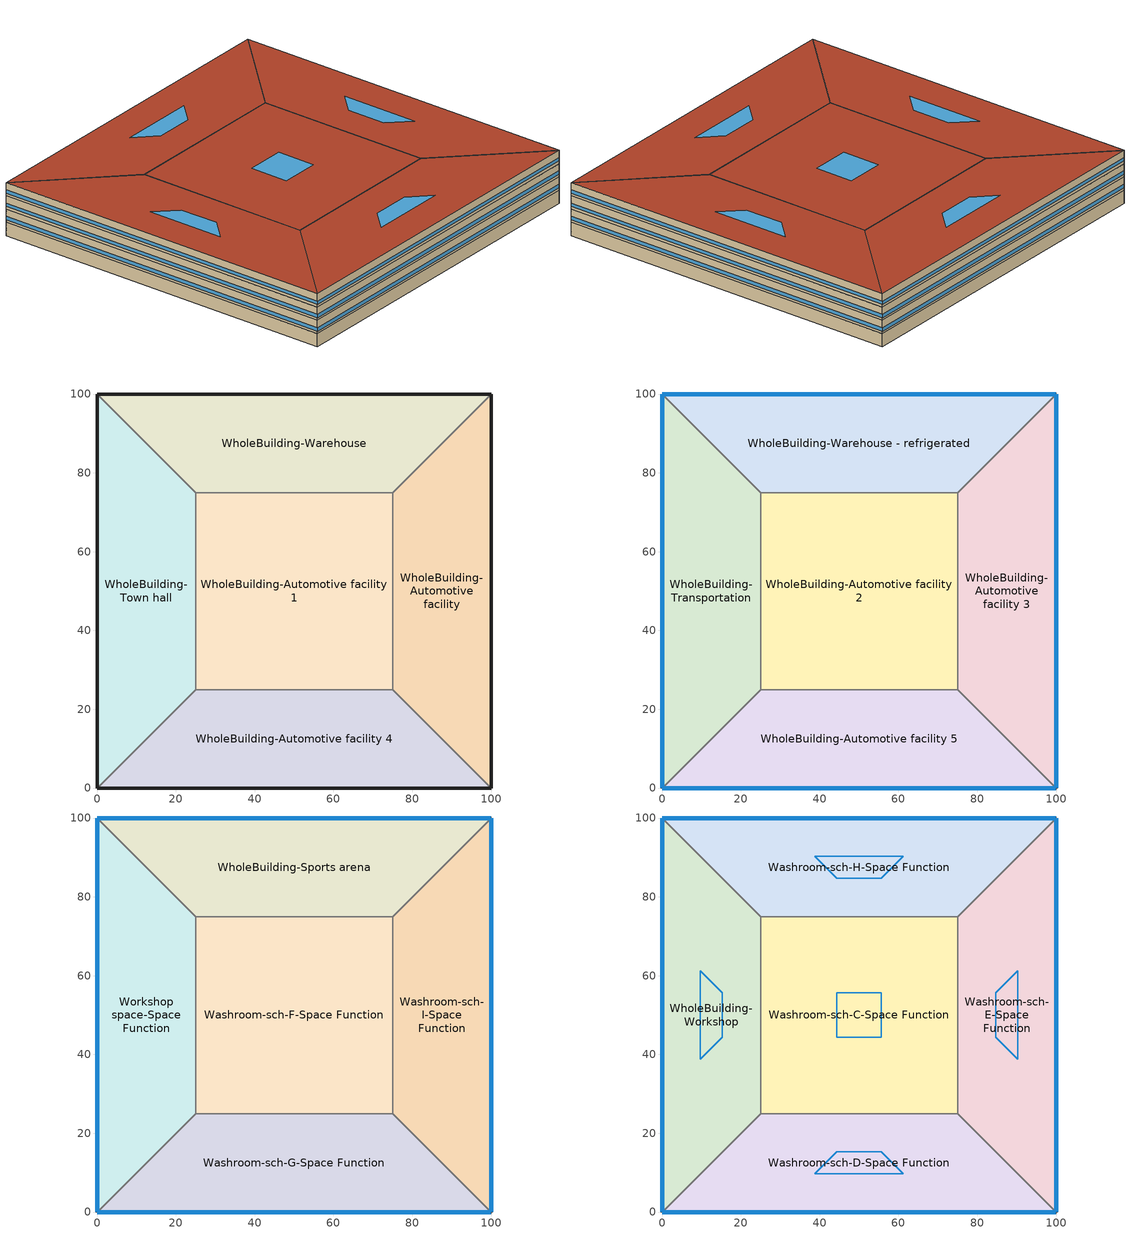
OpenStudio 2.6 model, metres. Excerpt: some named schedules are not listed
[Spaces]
WholeBuilding-Town hall
 floor ground: 0,0 0,100 25,75 25,25 z0
 wall ground: 0,100 0,0 z0:3.8
 wall to WholeBuilding-Warehouse: 25,75 0,100 z0:3.8
 wall to WholeBuilding-Automotive facility 1: 25,25 25,75 z0:3.8
 wall to WholeBuilding-Automotive facility 4: 0,0 25,25 z0:3.8
WholeBuilding-Warehouse
 floor ground: 0,100 100,100 75,75 25,75 z0
 wall ground: 100,100 0,100 z0:3.8
 wall to WholeBuilding-Automotive facility: 75,75 100,100 z0:3.8
 wall to WholeBuilding-Automotive facility 1: 25,75 75,75 z0:3.8
WholeBuilding-Automotive facility
 floor ground: 100,100 100,0 75,25 75,75 z0
 wall ground: 100,0 100,100 z0:3.8
 wall to WholeBuilding-Automotive facility 4: 75,25 100,0 z0:3.8
 wall to WholeBuilding-Automotive facility 1: 75,75 75,25 z0:3.8
WholeBuilding-Automotive facility 4
 floor ground: 100,0 0,0 25,25 75,25 z0
 wall ground: 0,0 100,0 z0:3.8
 wall to WholeBuilding-Automotive facility 1: 75,25 25,25 z0:3.8
WholeBuilding-Automotive facility 1
 floor ground: 25,25 25,75 75,75 75,25 z0
WholeBuilding-Transportation
 floor to WholeBuilding-Town hall: 0,0 0,100 25,75 25,25 z3.8
 wall outside: 0,100 0,0 z3.8:7.6
 wall to WholeBuilding-Warehouse - refrigerated: 25,75 0,100 z3.8:7.6
 wall to WholeBuilding-Automotive facility 2: 25,25 25,75 z3.8:7.6
 wall to WholeBuilding-Automotive facility 5: 0,0 25,25 z3.8:7.6
 window: 0,99.97 0,0.03 z4.56:5.51
WholeBuilding-Warehouse - refrigerated
 floor to WholeBuilding-Warehouse: 0,100 100,100 75,75 25,75 z3.8
 wall outside: 100,100 0,100 z3.8:7.6
 wall to WholeBuilding-Automotive facility 3: 75,75 100,100 z3.8:7.6
 wall to WholeBuilding-Automotive facility 2: 25,75 75,75 z3.8:7.6
 window: 99.97,100 0.03,100 z4.56:5.51
WholeBuilding-Automotive facility 3
 floor to WholeBuilding-Automotive facility: 100,100 100,0 75,25 75,75 z3.8
 wall outside: 100,0 100,100 z3.8:7.6
 wall to WholeBuilding-Automotive facility 5: 75,25 100,0 z3.8:7.6
 wall to WholeBuilding-Automotive facility 2: 75,75 75,25 z3.8:7.6
 window: 100,0.03 100,99.97 z4.56:5.51
WholeBuilding-Automotive facility 5
 floor to WholeBuilding-Automotive facility 4: 100,0 0,0 25,25 75,25 z3.8
 wall outside: 0,0 100,0 z3.8:7.6
 wall to WholeBuilding-Automotive facility 2: 75,25 25,25 z3.8:7.6
 window: 0.03,0 99.97,0 z4.56:5.51
WholeBuilding-Automotive facility 2
 floor to WholeBuilding-Automotive facility 1: 25,25 25,75 75,75 75,25 z3.8
Workshop space-Space Function
 floor to WholeBuilding-Transportation: 0,0 0,100 25,75 25,25 z7.6
 wall outside: 0,100 0,0 z7.6:11.4
 wall to WholeBuilding-Sports arena: 25,75 0,100 z7.6:11.4
 wall to Washroom-sch-F-Space Function: 25,25 25,75 z7.6:11.4
 wall to Washroom-sch-G-Space Function: 0,0 25,25 z7.6:11.4
 window: 0,99.97 0,0.03 z8.36:9.31
WholeBuilding-Sports arena
 floor to WholeBuilding-Warehouse - refrigerated: 0,100 100,100 75,75 25,75 z7.6
 wall outside: 100,100 0,100 z7.6:11.4
 wall to Washroom-sch-I-Space Function: 75,75 100,100 z7.6:11.4
 wall to Washroom-sch-F-Space Function: 25,75 75,75 z7.6:11.4
 window: 99.97,100 0.03,100 z8.36:9.31
Washroom-sch-I-Space Function
 floor to WholeBuilding-Automotive facility 3: 100,100 100,0 75,25 75,75 z7.6
 wall outside: 100,0 100,100 z7.6:11.4
 wall to Washroom-sch-G-Space Function: 75,25 100,0 z7.6:11.4
 wall to Washroom-sch-F-Space Function: 75,75 75,25 z7.6:11.4
 window: 100,0.03 100,99.97 z8.36:9.31
Washroom-sch-G-Space Function
 floor to WholeBuilding-Automotive facility 5: 100,0 0,0 25,25 75,25 z7.6
 wall outside: 0,0 100,0 z7.6:11.4
 wall to Washroom-sch-F-Space Function: 75,25 25,25 z7.6:11.4
 window: 0.03,0 99.97,0 z8.36:9.31
Washroom-sch-F-Space Function
 floor to WholeBuilding-Automotive facility 2: 25,25 25,75 75,75 75,25 z7.6
WholeBuilding-Workshop
 floor to Workshop space-Space Function: 0,0 0,100 25,75 25,25 z11.4
 wall outside: 0,100 0,0 z11.4:15.2
 wall to Washroom-sch-H-Space Function: 25,75 0,100 z11.4:15.2
 wall to Washroom-sch-C-Space Function: 25,25 25,75 z11.4:15.2
 wall to Washroom-sch-D-Space Function: 0,0 25,25 z11.4:15.2
 window: 0,99.97 0,0.03 z12.16:13.11
 roof outside: 25,25 25,75 0,100 0,0 z15.2
 skylight: 15.3,44.41 15.3,55.59 9.7,61.18 9.7,38.82 z15.2
Washroom-sch-H-Space Function
 floor to WholeBuilding-Sports arena: 0,100 100,100 75,75 25,75 z11.4
 wall outside: 100,100 0,100 z11.4:15.2
 wall to Washroom-sch-E-Space Function: 75,75 100,100 z11.4:15.2
 wall to Washroom-sch-C-Space Function: 25,75 75,75 z11.4:15.2
 window: 99.97,100 0.03,100 z12.16:13.11
 roof outside: 25,75 75,75 100,100 0,100 z15.2
 skylight: 44.41,84.7 55.59,84.7 61.18,90.3 38.82,90.3 z15.2
Washroom-sch-E-Space Function
 floor to Washroom-sch-I-Space Function: 100,100 100,0 75,25 75,75 z11.4
 wall outside: 100,0 100,100 z11.4:15.2
 wall to Washroom-sch-D-Space Function: 75,25 100,0 z11.4:15.2
 wall to Washroom-sch-C-Space Function: 75,75 75,25 z11.4:15.2
 window: 100,0.03 100,99.97 z12.16:13.11
 roof outside: 75,75 75,25 100,0 100,100 z15.2
 skylight: 84.7,55.59 84.7,44.41 90.3,38.82 90.3,61.18 z15.2
Washroom-sch-D-Space Function
 floor to Washroom-sch-G-Space Function: 100,0 0,0 25,25 75,25 z11.4
 wall outside: 0,0 100,0 z11.4:15.2
 wall to Washroom-sch-C-Space Function: 75,25 25,25 z11.4:15.2
 window: 0.03,0 99.97,0 z12.16:13.11
 roof outside: 75,25 25,25 0,0 100,0 z15.2
 skylight: 55.59,15.3 44.41,15.3 38.82,9.7 61.18,9.7 z15.2
Washroom-sch-C-Space Function
 floor to Washroom-sch-F-Space Function: 25,25 25,75 75,75 75,25 z11.4
 roof outside: 75,25 75,75 25,75 25,25 z15.2
 skylight: 55.59,44.41 55.59,55.59 44.41,55.59 44.41,44.41 z15.2
[Building]
Building 1: Default Construction Set=BTAP-Mass at hdd = 6250.0; Standards Number of Stories=4; Standards Number of Above Ground Stories=4; Standards Building Type=NECB2011_unknown
[Site]
Fort McMurray AP_AB_CAN: Latitude {deg}=56.653; Longitude {deg}=-111.223; Time Zone {hr}=-7; Elevation {m}=369.1
[Site:WaterMainsTemperature]
Calculation Method=Correlation; Annual Average Outdoor Air Temperature {C}=1.875; Maximum Difference In Monthly Average Outdoor Air Temperatures {deltaC}=34.4
[SizingPeriod:DesignDay] Barometric Pressure {Pa}=96969; Sky Clearness=0; Rain Indicator=0; Snow Indicator=0; Day of Month=21; Daylight Saving Time Indicator=0; Humidity Indicating Type=Wetbulb; Dry-Bulb Temperature Range Modifier Type=DefaultMultipliers
Name | Maximum Dry-Bulb Temperature {C} | Daily Dry-Bulb Temperature Range {deltaC} | Humidity Indicating Conditions at Maximum Dry-Bulb | Wind Speed {m/s} | Wind Direction {deg} | Month | Day Type | Solar Model Indicator | ASHRAE Taub | ASHRAE Taud
Fort McMurray AP Ann Htg 99.6% Condns DB | -36.2 | 0 | -36.2 | 1 | 90 | 1 | WinterDesignDay | ASHRAEClearSky
Fort McMurray AP Ann Clg .4% Condns DB=>MWB | 28.9 | 12.4 | 17.8 | 3.7 | 250 | 7 | SummerDesignDay | ASHRAETau | 0.377 | 2.403
[Site:GroundTemperature:BuildingSurface]
19.527, 19.502, 19.536, 19.598, 20.002, 21.64, 22.225, 22.375, 21.449, 20.121, 19.802, 19.633
[Material:NoMass] Roughness=Smooth; Thermal Absorptance=0.9; Solar Absorptance=0.7
Name | Thermal Resistance {m2-K/W} | Visible Absorptance
Typical Carpet Pad; Typical Carpet Pad 1 | 0.21648 | 0.8
Typical Insulation 1 | 5.91238 | 0.7
Typical Insulation 2 | 4.49096 | 0.7
Typical Insulation 3 | 6.17282 | 0.7
Typical Carpet Pad 2 | 1.25503 | 0.8
Typical Carpet Pad 3; Typical Carpet Pad 4 | 3.45515 | 0.8
Typical Insulation 4 | 0.454528 | 0.7
Typical Insulation 5 | 0.454545 | 0.7
[Material]
Name | Roughness | Thickness {m} | Conductivity {W/m-K} | Density {kg/m3} | Specific Heat {J/kg-K} | Thermal Absorptance | Solar Absorptance | Visible Absorptance
G05 25mm wood | MediumSmooth | 0.0254 | 0.15 | 608 | 1630 | 0.9 | 0.5 | 0.5
100mm Normalweight concrete floor 1 | MediumSmooth | 0.1016 | 2.31 | 2322 | 832
G01 13mm gypsum board 1 | Smooth | 0.0127 | 0.16 | 800 | 1090 | 0.9 | 0.7 | 0.5
4 in. Normalweight Concrete Floor 1 | MediumRough | 0.1016 | 2.31 | 2322 | 832 | 0.9 | 0.7 | 0.7
1IN Stucco 1 | Smooth | 0.0253 | 0.6918 | 1858 | 837 | 0.9 | 0.7 | 0.92
8IN CONCRETE HW RefBldg 1 | Rough | 0.2032 | 1.311 | 2240 | 836.8 | 0.9 | 0.7 | 0.7
1/2IN Gypsum 1 | Smooth | 0.0127 | 0.16 | 784.9 | 830 | 0.9 | 0.4 | 0.4
Metal Roof Surface 1; F08 Metal surface 1 | Smooth | 0.0008 | 45.28 | 7824 | 500 | 0.9 | 0.7 | 0.7
6 in. Normalweight Concrete Floor 1; 6 in. Normalweight Concrete Floor 2; 6 in. Normalweight Concrete Floor 3 | MediumRough | 0.1524 | 2.31 | 2322 | 832 | 0.9 | 0.7 | 0.7
[Construction]
BTAP-Int-Partition; BTAP-Int-Door: G05 25mm wood
BTAP-Int-Floor: 100mm Normalweight concrete floor 1, Typical Carpet Pad
BTAP-Int-Wall: G01 13mm gypsum board 1, G01 13mm gypsum board 1
BTAP-Int-Ceiling: Typical Carpet Pad, 100mm Normalweight concrete floor 1
BTAP-Int-Window: SimpleGlazing
BTAP-Ext-Floor-Mass:U-0.162: Typical Insulation 1, 4 in. Normalweight Concrete Floor 1, Typical Carpet Pad 1
BTAP-Ext-Wall-Mass:U-0.21: 1IN Stucco 1, 8IN CONCRETE HW RefBldg 1, Typical Insulation 2, 1/2IN Gypsum 1
BTAP-Ext-Roof-Metal:U-0.162: Metal Roof Surface 1, Typical Insulation 3
BTAP-Grnd-Floor-Mass:U-0.757: 6 in. Normalweight Concrete Floor 1, Typical Carpet Pad 2
BTAP-Grnd-Wall-Mass:U-0.284: 6 in. Normalweight Concrete Floor 2, Typical Carpet Pad 3
BTAP-Grnd-Roof-Mass:U-0.284: 6 in. Normalweight Concrete Floor 3, Typical Carpet Pad 4
BTAP-Ext-FixedWindow:U=0.220 SHGC=0.600; BTAP-Ext-GlassDoors:U=0.220 SHGC=0.600; BTAP-Ext-Skylights:U=0.220 SHGC=0.600; BTAP-Ext-DaylightDomes:U=0.220 SHGC=0.600; BTAP-Ext-DaylightDiffuser:U=0.220 SHGC=0.600: SimpleGlazing:U=0.220 SHGC=0.600
BTAP-Ext-Door:U-2.2: F08 Metal surface 1, Typical Insulation 4
BTAP-Ext-OverHeadDoor:U-2.2: Typical Insulation 5
[DefaultConstructionSet]
BTAP-Mass at hdd = 6250.0: Default Exterior Surface Constructions=BTAP-Mass at hdd = 6250.0; Default Interior Surface Constructions=Default Surface Constructions 2; Default Ground Contact Surface Constructions=BTAP-Mass at hdd = 6250.0 1; Default Exterior SubSurface Constructions=BTAP-Mass at hdd = 6250.0; Default Interior SubSurface Constructions=Default Sub Surface Constructions 2; Interior Partition Construction=BTAP-Int-Partition
[DefaultSurfaceConstructions]
Name | Floor Construction | Wall Construction | Roof Ceiling Construction
Default Surface Constructions 2 | BTAP-Int-Floor | BTAP-Int-Wall | BTAP-Int-Ceiling
BTAP-Mass at hdd = 6250.0 | BTAP-Ext-Floor-Mass:U-0.162 | BTAP-Ext-Wall-Mass:U-0.21 | BTAP-Ext-Roof-Metal:U-0.162
BTAP-Mass at hdd = 6250.0 1 | BTAP-Grnd-Floor-Mass:U-0.757 | BTAP-Grnd-Wall-Mass:U-0.284 | BTAP-Grnd-Roof-Mass:U-0.284
[DefaultSubSurfaceConstructions]
Name | Fixed Window Construction | Operable Window Construction | Door Construction | Glass Door Construction | Overhead Door Construction | Skylight Construction | Tubular Daylight Dome Construction | Tubular Daylight Diffuser Construction
Default Sub Surface Constructions 2 | BTAP-Int-Window | BTAP-Int-Window | BTAP-Int-Door
BTAP-Mass at hdd = 6250.0 | BTAP-Ext-FixedWindow:U=0.220 SHGC=0.600 | BTAP-Ext-FixedWindow:U=0.220 SHGC=0.600 | BTAP-Ext-Door:U-2.2 | BTAP-Ext-GlassDoors:U=0.220 SHGC=0.600 | BTAP-Ext-OverHeadDoor:U-2.2 | BTAP-Ext-Skylights:U=0.220 SHGC=0.600 | BTAP-Ext-DaylightDomes:U=0.220 SHGC=0.600 | BTAP-Ext-DaylightDiffuser:U=0.220 SHGC=0.600
[WindowMaterial:SimpleGlazingSystem] U-Factor {W/m2-K}=2.2; Solar Heat Gain Coefficient=0.6; Visible Transmittance=0.21
SimpleGlazing; SimpleGlazing:U=0.220 SHGC=0.600
[BuildingStory] Nominal Floor to Floor Height {m}=3.8
Name | Nominal Z Coordinate {m}
Story 1 | 0
Story 2 | 3.8
Story 3 | 7.6
Story 4 | 11.4
[Space]
Name | Space Type | Building Story | Thermal Zone
WholeBuilding-Town hall | Town hall WholeBuilding | Story 1 | WholeBuilding-Town hall ZN
WholeBuilding-Warehouse | Warehouse WholeBuilding | Story 1 | WholeBuilding-Warehouse ZN
WholeBuilding-Automotive facility | Automotive facility WholeBuilding | Story 1 | WholeBuilding-Automotive facility ZN
WholeBuilding-Automotive facility 4 | Automotive facility WholeBuilding 4 | Story 1 | WholeBuilding-Automotive facility 4 ZN
WholeBuilding-Automotive facility 1 | Automotive facility WholeBuilding 1 | Story 1 | WholeBuilding-Automotive facility 1 ZN
WholeBuilding-Transportation | Transportation WholeBuilding | Story 2 | WholeBuilding-Transportation ZN
WholeBuilding-Warehouse - refrigerated | Warehouse - refrigerated WholeBuilding | Story 2 | WholeBuilding-Warehouse - refrigerated ZN
WholeBuilding-Automotive facility 3 | Automotive facility WholeBuilding 3 | Story 2 | WholeBuilding-Automotive facility 3 ZN
WholeBuilding-Automotive facility 5 | Automotive facility WholeBuilding 5 | Story 2 | WholeBuilding-Automotive facility 5 ZN
WholeBuilding-Automotive facility 2 | Automotive facility WholeBuilding 2 | Story 2 | WholeBuilding-Automotive facility 2 ZN
Workshop space-Space Function | Space Function Workshop space | Story 3 | Workshop space-Space Function ZN
WholeBuilding-Sports arena | Sports arena WholeBuilding | Story 3 | WholeBuilding-Sports arena ZN
Washroom-sch-I-Space Function | Space Function Washroom-sch-I | Story 3 | Washroom-sch-I-Space Function ZN
Washroom-sch-G-Space Function | Space Function Washroom-sch-G | Story 3 | Washroom-sch-G-Space Function ZN
Washroom-sch-F-Space Function | Space Function Washroom-sch-F | Story 3 | Washroom-sch-F-Space Function ZN
WholeBuilding-Workshop | Workshop WholeBuilding | Story 4 | WholeBuilding-Workshop ZN
Washroom-sch-H-Space Function | Space Function Washroom-sch-H | Story 4 | Washroom-sch-H-Space Function ZN
Washroom-sch-E-Space Function | Space Function Washroom-sch-E | Story 4 | Washroom-sch-E-Space Function ZN
Washroom-sch-D-Space Function | Space Function Washroom-sch-D | Story 4 | Washroom-sch-D-Space Function ZN
Washroom-sch-C-Space Function | Space Function Washroom-sch-C | Story 4 | Washroom-sch-C-Space Function ZN
[SpaceType]
Name | Default Schedule Set | Design Specification Outdoor Air Object | Standards Building Type | Standards Space Type
Space Function Washroom-sch-C | Space Function Washroom-sch-C Schedule Set | Space Function Washroom-sch-C Ventilation | Space Function | Washroom-sch-C
Space Function Washroom-sch-D | Space Function Washroom-sch-D Schedule Set | Space Function Washroom-sch-D Ventilation | Space Function | Washroom-sch-D
Space Function Washroom-sch-E | Space Function Washroom-sch-E Schedule Set | Space Function Washroom-sch-E Ventilation | Space Function | Washroom-sch-E
Space Function Washroom-sch-F | Space Function Washroom-sch-F Schedule Set | Space Function Washroom-sch-F Ventilation | Space Function | Washroom-sch-F
Space Function Washroom-sch-G | Space Function Washroom-sch-G Schedule Set | Space Function Washroom-sch-G Ventilation | Space Function | Washroom-sch-G
Space Function Washroom-sch-H | Space Function Washroom-sch-H Schedule Set | Space Function Washroom-sch-H Ventilation | Space Function | Washroom-sch-H
Space Function Washroom-sch-I | Space Function Washroom-sch-I Schedule Set | Space Function Washroom-sch-I Ventilation | Space Function | Washroom-sch-I
Space Function Workshop space | Space Function Workshop space Schedule Set | Space Function Workshop space Ventilation | Space Function | Workshop space
Sports arena WholeBuilding | Sports arena WholeBuilding Schedule Set | Sports arena WholeBuilding Ventilation | Sports arena | WholeBuilding
Town hall WholeBuilding | Town hall WholeBuilding Schedule Set | Town hall WholeBuilding Ventilation | Town hall | WholeBuilding
Transportation WholeBuilding | Transportation WholeBuilding Schedule Set | Transportation WholeBuilding Ventilation | Transportation | WholeBuilding
Warehouse WholeBuilding | Warehouse WholeBuilding Schedule Set | Warehouse WholeBuilding Ventilation | Warehouse | WholeBuilding
Warehouse - refrigerated WholeBuilding | Warehouse - refrigerated WholeBuilding Schedule Set | Warehouse - refrigerated WholeBuilding Ventilation | Warehouse - refrigerated | WholeBuilding
Workshop WholeBuilding | Workshop WholeBuilding Schedule Set | Workshop WholeBuilding Ventilation | Workshop | WholeBuilding
Automotive facility WholeBuilding | Automotive facility WholeBuilding Schedule Set | Automotive facility WholeBuilding Ventilation | Automotive facility | WholeBuilding
Automotive facility WholeBuilding 1 | Automotive facility WholeBuilding 1 Schedule Set | Automotive facility WholeBuilding 1 Ventilation | Automotive facility | WholeBuilding
Automotive facility WholeBuilding 2 | Automotive facility WholeBuilding 2 Schedule Set | Automotive facility WholeBuilding 2 Ventilation | Automotive facility | WholeBuilding
Automotive facility WholeBuilding 3 | Automotive facility WholeBuilding 3 Schedule Set | Automotive facility WholeBuilding 3 Ventilation | Automotive facility | WholeBuilding
Automotive facility WholeBuilding 4 | Automotive facility WholeBuilding 4 Schedule Set | Automotive facility WholeBuilding 4 Ventilation | Automotive facility | WholeBuilding
Automotive facility WholeBuilding 5 | Automotive facility WholeBuilding 5 Schedule Set | Automotive facility WholeBuilding 5 Ventilation | Automotive facility | WholeBuilding
[People:Definition] Number of People Calculation Method=People/Area; Fraction Radiant=0.3
Name | People per Space Floor Area {person/m2}
Automotive facility WholeBuilding People Definition; Automotive facility WholeBuilding 1 People Definition; Automotive facility WholeBuilding 2 People Definition; Automotive facility WholeBuilding 3 People Definition; Automotive facility WholeBuilding 4 People Definition; Automotive facility WholeBuilding 5 People Definition | 0.0500522
Space Function Washroom-sch-C People Definition; Space Function Washroom-sch-D People Definition; Space Function Washroom-sch-E People Definition; Space Function Washroom-sch-F People Definition; Space Function Washroom-sch-G People Definition; Space Function Washroom-sch-H People Definition; Space Function Washroom-sch-I People Definition; Space Function Workshop space People Definition; Workshop WholeBuilding People Definition | 0.0333681
Sports arena WholeBuilding People Definition | 0.0999967
Town hall WholeBuilding People Definition | 0.0400417
Transportation WholeBuilding People Definition | 0.0666286
Warehouse - refrigerated WholeBuilding People Definition; Warehouse WholeBuilding People Definition | 0.000645835
[People] Work Efficiency Schedule=Work Efficiency Schedule; Clothing Insulation Schedule=Clothing Schedule; Air Velocity Schedule=Air Velocity Schedule; Multiplier=1
Name | People Definition | Space or SpaceType
Automotive facility WholeBuilding People | Automotive facility WholeBuilding People Definition | Automotive facility WholeBuilding
Automotive facility WholeBuilding 1 People | Automotive facility WholeBuilding 1 People Definition | Automotive facility WholeBuilding 1
Automotive facility WholeBuilding 2 People | Automotive facility WholeBuilding 2 People Definition | Automotive facility WholeBuilding 2
Automotive facility WholeBuilding 3 People | Automotive facility WholeBuilding 3 People Definition | Automotive facility WholeBuilding 3
Automotive facility WholeBuilding 4 People | Automotive facility WholeBuilding 4 People Definition | Automotive facility WholeBuilding 4
Automotive facility WholeBuilding 5 People | Automotive facility WholeBuilding 5 People Definition | Automotive facility WholeBuilding 5
Space Function Washroom-sch-C People | Space Function Washroom-sch-C People Definition | Space Function Washroom-sch-C
Space Function Washroom-sch-D People | Space Function Washroom-sch-D People Definition | Space Function Washroom-sch-D
Space Function Washroom-sch-E People | Space Function Washroom-sch-E People Definition | Space Function Washroom-sch-E
Space Function Washroom-sch-F People | Space Function Washroom-sch-F People Definition | Space Function Washroom-sch-F
Space Function Washroom-sch-G People | Space Function Washroom-sch-G People Definition | Space Function Washroom-sch-G
Space Function Washroom-sch-H People | Space Function Washroom-sch-H People Definition | Space Function Washroom-sch-H
Space Function Washroom-sch-I People | Space Function Washroom-sch-I People Definition | Space Function Washroom-sch-I
Space Function Workshop space People | Space Function Workshop space People Definition | Space Function Workshop space
Sports arena WholeBuilding People | Sports arena WholeBuilding People Definition | Sports arena WholeBuilding
Town hall WholeBuilding People | Town hall WholeBuilding People Definition | Town hall WholeBuilding
Transportation WholeBuilding People | Transportation WholeBuilding People Definition | Transportation WholeBuilding
Warehouse - refrigerated WholeBuilding People | Warehouse - refrigerated WholeBuilding People Definition | Warehouse - refrigerated WholeBuilding
Warehouse WholeBuilding People | Warehouse WholeBuilding People Definition | Warehouse WholeBuilding
Workshop WholeBuilding People | Workshop WholeBuilding People Definition | Workshop WholeBuilding
[Lights:Definition] Design Level Calculation Method=Watts/Area; Fraction Radiant=0.5; Fraction Visible=0.2
Name | Watts per Space Floor Area {W/m2}
Automotive facility WholeBuilding Lights Definition; Automotive facility WholeBuilding 1 Lights Definition; Automotive facility WholeBuilding 2 Lights Definition; Automotive facility WholeBuilding 3 Lights Definition; Automotive facility WholeBuilding 4 Lights Definition; Automotive facility WholeBuilding 5 Lights Definition | 8.79993
Space Function Washroom-sch-C Lights Definition; Space Function Washroom-sch-D Lights Definition; Space Function Washroom-sch-E Lights Definition; Space Function Washroom-sch-F Lights Definition; Space Function Washroom-sch-G Lights Definition; Space Function Washroom-sch-H Lights Definition; Space Function Washroom-sch-I Lights Definition | 9.44992
Space Function Workshop space Lights Definition | 17.0999
Sports arena WholeBuilding Lights Definition | 8.39993
Town hall WholeBuilding Lights Definition | 9.89992
Transportation WholeBuilding Lights Definition | 8.29993
Warehouse - refrigerated WholeBuilding Lights Definition; Warehouse WholeBuilding Lights Definition | 7.09994
Workshop WholeBuilding Lights Definition | 12.8999
[Lights] Fraction Replaceable=1
Name | Lights Definition | Space or SpaceType
Automotive facility WholeBuilding Lights | Automotive facility WholeBuilding Lights Definition | Automotive facility WholeBuilding
Automotive facility WholeBuilding 1 Lights | Automotive facility WholeBuilding 1 Lights Definition | Automotive facility WholeBuilding 1
Automotive facility WholeBuilding 2 Lights | Automotive facility WholeBuilding 2 Lights Definition | Automotive facility WholeBuilding 2
Automotive facility WholeBuilding 3 Lights | Automotive facility WholeBuilding 3 Lights Definition | Automotive facility WholeBuilding 3
Automotive facility WholeBuilding 4 Lights | Automotive facility WholeBuilding 4 Lights Definition | Automotive facility WholeBuilding 4
Automotive facility WholeBuilding 5 Lights | Automotive facility WholeBuilding 5 Lights Definition | Automotive facility WholeBuilding 5
Space Function Washroom-sch-C Lights | Space Function Washroom-sch-C Lights Definition | Space Function Washroom-sch-C
Space Function Washroom-sch-D Lights | Space Function Washroom-sch-D Lights Definition | Space Function Washroom-sch-D
Space Function Washroom-sch-E Lights | Space Function Washroom-sch-E Lights Definition | Space Function Washroom-sch-E
Space Function Washroom-sch-F Lights | Space Function Washroom-sch-F Lights Definition | Space Function Washroom-sch-F
Space Function Washroom-sch-G Lights | Space Function Washroom-sch-G Lights Definition | Space Function Washroom-sch-G
Space Function Washroom-sch-H Lights | Space Function Washroom-sch-H Lights Definition | Space Function Washroom-sch-H
Space Function Washroom-sch-I Lights | Space Function Washroom-sch-I Lights Definition | Space Function Washroom-sch-I
Space Function Workshop space Lights | Space Function Workshop space Lights Definition | Space Function Workshop space
Sports arena WholeBuilding Lights | Sports arena WholeBuilding Lights Definition | Sports arena WholeBuilding
Town hall WholeBuilding Lights | Town hall WholeBuilding Lights Definition | Town hall WholeBuilding
Transportation WholeBuilding Lights | Transportation WholeBuilding Lights Definition | Transportation WholeBuilding
Warehouse - refrigerated WholeBuilding Lights | Warehouse - refrigerated WholeBuilding Lights Definition | Warehouse - refrigerated WholeBuilding
Warehouse WholeBuilding Lights | Warehouse WholeBuilding Lights Definition | Warehouse WholeBuilding
Workshop WholeBuilding Lights | Workshop WholeBuilding Lights Definition | Workshop WholeBuilding
[ElectricEquipment:Definition] Design Level Calculation Method=Watts/Area; Fraction Radiant=0.5
Name | Watts per Space Floor Area {W/m2}
Automotive facility WholeBuilding Elec Equip Definition; Automotive facility WholeBuilding 1 Elec Equip Definition; Automotive facility WholeBuilding 2 Elec Equip Definition; Automotive facility WholeBuilding 3 Elec Equip Definition; Automotive facility WholeBuilding 4 Elec Equip Definition; Automotive facility WholeBuilding 5 Elec Equip Definition | 4.99996
Space Function Washroom-sch-C Elec Equip Definition; Space Function Washroom-sch-D Elec Equip Definition; Space Function Washroom-sch-E Elec Equip Definition; Space Function Washroom-sch-F Elec Equip Definition; Space Function Washroom-sch-G Elec Equip Definition; Space Function Washroom-sch-H Elec Equip Definition; Space Function Washroom-sch-I Elec Equip Definition; Sports arena WholeBuilding Elec Equip Definition; Transportation WholeBuilding Elec Equip Definition; Warehouse - refrigerated WholeBuilding Elec Equip Definition; Warehouse WholeBuilding Elec Equip Definition | 0.999992
Space Function Workshop space Elec Equip Definition; Workshop WholeBuilding Elec Equip Definition | 9.99992
Town hall WholeBuilding Elec Equip Definition | 7.49994
[ElectricEquipment]
Name | Electric Equipment Definition | Space or SpaceType
Automotive facility WholeBuilding Elec Equip | Automotive facility WholeBuilding Elec Equip Definition | Automotive facility WholeBuilding
Automotive facility WholeBuilding 1 Elec Equip | Automotive facility WholeBuilding 1 Elec Equip Definition | Automotive facility WholeBuilding 1
Automotive facility WholeBuilding 2 Elec Equip | Automotive facility WholeBuilding 2 Elec Equip Definition | Automotive facility WholeBuilding 2
Automotive facility WholeBuilding 3 Elec Equip | Automotive facility WholeBuilding 3 Elec Equip Definition | Automotive facility WholeBuilding 3
Automotive facility WholeBuilding 4 Elec Equip | Automotive facility WholeBuilding 4 Elec Equip Definition | Automotive facility WholeBuilding 4
Automotive facility WholeBuilding 5 Elec Equip | Automotive facility WholeBuilding 5 Elec Equip Definition | Automotive facility WholeBuilding 5
Space Function Washroom-sch-C Elec Equip | Space Function Washroom-sch-C Elec Equip Definition | Space Function Washroom-sch-C
Space Function Washroom-sch-D Elec Equip | Space Function Washroom-sch-D Elec Equip Definition | Space Function Washroom-sch-D
Space Function Washroom-sch-E Elec Equip | Space Function Washroom-sch-E Elec Equip Definition | Space Function Washroom-sch-E
Space Function Washroom-sch-F Elec Equip | Space Function Washroom-sch-F Elec Equip Definition | Space Function Washroom-sch-F
Space Function Washroom-sch-G Elec Equip | Space Function Washroom-sch-G Elec Equip Definition | Space Function Washroom-sch-G
Space Function Washroom-sch-H Elec Equip | Space Function Washroom-sch-H Elec Equip Definition | Space Function Washroom-sch-H
Space Function Washroom-sch-I Elec Equip | Space Function Washroom-sch-I Elec Equip Definition | Space Function Washroom-sch-I
Space Function Workshop space Elec Equip | Space Function Workshop space Elec Equip Definition | Space Function Workshop space
Sports arena WholeBuilding Elec Equip | Sports arena WholeBuilding Elec Equip Definition | Sports arena WholeBuilding
Town hall WholeBuilding Elec Equip | Town hall WholeBuilding Elec Equip Definition | Town hall WholeBuilding
Transportation WholeBuilding Elec Equip | Transportation WholeBuilding Elec Equip Definition | Transportation WholeBuilding
Warehouse - refrigerated WholeBuilding Elec Equip | Warehouse - refrigerated WholeBuilding Elec Equip Definition | Warehouse - refrigerated WholeBuilding
Warehouse WholeBuilding Elec Equip | Warehouse WholeBuilding Elec Equip Definition | Warehouse WholeBuilding
Workshop WholeBuilding Elec Equip | Workshop WholeBuilding Elec Equip Definition | Workshop WholeBuilding
[DesignSpecification:OutdoorAir] Outdoor Air Method=Sum
Name | Outdoor Air Flow per Floor Area {m3/s-m2}
Automotive facility WholeBuilding Ventilation; Automotive facility WholeBuilding 1 Ventilation; Automotive facility WholeBuilding 2 Ventilation; Automotive facility WholeBuilding 3 Ventilation; Automotive facility WholeBuilding 4 Ventilation; Automotive facility WholeBuilding 5 Ventilation | 0.00114808
Space Function Washroom-sch-C Ventilation; Space Function Washroom-sch-D Ventilation; Space Function Washroom-sch-E Ventilation; Space Function Washroom-sch-F Ventilation; Space Function Washroom-sch-G Ventilation; Space Function Washroom-sch-H Ventilation; Space Function Washroom-sch-I Ventilation | 0.0003048
Space Function Workshop space Ventilation | 0.0019304
Sports arena WholeBuilding Ventilation | 0.0006604
Town hall WholeBuilding Ventilation | 0.00040132
Transportation WholeBuilding Ventilation | 0.00053848
Warehouse - refrigerated WholeBuilding Ventilation; Warehouse WholeBuilding Ventilation | 0.00030988
Workshop WholeBuilding Ventilation | 0.00107188
[DefaultScheduleSet] People Activity Level Schedule=NECB-Activity; Infiltration Schedule=Always On
Name | Number of People Schedule | Lighting Schedule | Electric Equipment Schedule
Automotive facility WholeBuilding Schedule Set; Automotive facility WholeBuilding 1 Schedule Set; Automotive facility WholeBuilding 2 Schedule Set; Automotive facility WholeBuilding 3 Schedule Set; Automotive facility WholeBuilding 4 Schedule Set; Automotive facility WholeBuilding 5 Schedule Set; Space Function Washroom-sch-E Schedule Set | NECB-E-Occupancy | NECB-E-Lighting | NECB-E-Electric-Equipment
Space Function Washroom-sch-C Schedule Set | NECB-C-Occupancy | NECB-C-Lighting | NECB-C-Electric-Equipment
Space Function Washroom-sch-D Schedule Set; Town hall WholeBuilding Schedule Set | NECB-D-Occupancy | NECB-D-Lighting | NECB-D-Electric-Equipment
Space Function Washroom-sch-F Schedule Set | NECB-F-Occupancy | NECB-F-Lighting | NECB-F-Electric-Equipment
Space Function Washroom-sch-G Schedule Set | NECB-G-Occupancy | NECB-G-Lighting | NECB-G-Electric-Equipment
Space Function Washroom-sch-H Schedule Set; Transportation WholeBuilding Schedule Set | NECB-H-Occupancy | NECB-H-Lighting | NECB-H-Electric-Equipment
Space Function Washroom-sch-I Schedule Set | NECB-I-Occupancy | NECB-I-Lighting | NECB-I-Electric-Equipment
Space Function Workshop space Schedule Set; Warehouse - refrigerated WholeBuilding Schedule Set; Warehouse WholeBuilding Schedule Set; Workshop WholeBuilding Schedule Set | NECB-A-Occupancy | NECB-A-Lighting | NECB-A-Electric-Equipment
Sports arena WholeBuilding Schedule Set | NECB-B-Occupancy | NECB-B-Lighting | NECB-B-Electric-Equipment
[ThermostatSetpoint:DualSetpoint]
Name | Heating Setpoint Temperature Schedule | Cooling Setpoint Temperature Schedule
Space Function Washroom-sch-C Thermostat 1 | NECB-C-Thermostat Setpoint-Heating | NECB-C-Thermostat Setpoint-Cooling
Space Function Washroom-sch-D Thermostat 1; Town hall WholeBuilding Thermostat 1 | NECB-D-Thermostat Setpoint-Heating | NECB-D-Thermostat Setpoint-Cooling
Space Function Washroom-sch-E Thermostat 1; Automotive facility WholeBuilding Thermostat 1; Automotive facility WholeBuilding 1 Thermostat 1; Automotive facility WholeBuilding 2 Thermostat 1; Automotive facility WholeBuilding 3 Thermostat 1; Automotive facility WholeBuilding 4 Thermostat 1; Automotive facility WholeBuilding 5 Thermostat 1 | NECB-E-Thermostat Setpoint-Heating | NECB-E-Thermostat Setpoint-Cooling
Space Function Washroom-sch-F Thermostat 1 | NECB-F-Thermostat Setpoint-Heating | NECB-F-Thermostat Setpoint-Cooling
Space Function Washroom-sch-G Thermostat 1 | NECB-G-Thermostat Setpoint-Heating | NECB-G-Thermostat Setpoint-Cooling
Space Function Washroom-sch-H Thermostat 1; Transportation WholeBuilding Thermostat 1 | NECB-H-Thermostat Setpoint-Heating | NECB-H-Thermostat Setpoint-Cooling
Space Function Washroom-sch-I Thermostat 1 | NECB-I-Thermostat Setpoint-Heating | NECB-I-Thermostat Setpoint-Cooling
Sports arena WholeBuilding Thermostat 1 | NECB-B-Thermostat Setpoint-Heating | NECB-B-Thermostat Setpoint-Cooling
Warehouse WholeBuilding Thermostat 1; Warehouse - refrigerated WholeBuilding Thermostat 1; Workshop WholeBuilding Thermostat 1; Space Function Workshop space Thermostat 1 | NECB-A-Thermostat Setpoint-Heating | NECB-A-Thermostat Setpoint-Cooling
[SpaceInfiltration:DesignFlowRate] Schedule=Always On Discrete; Design Flow Rate Calculation Method=Flow/ExteriorArea; Flow per Exterior Surface Area {m3/s-m2}=0.00025; Constant Term Coefficient=0; Temperature Term Coefficient=0; Velocity Term Coefficient=0.224; Velocity Squared Term Coefficient=0
Name | Space or SpaceType
Washroom-sch-C-Space Function Infiltration | Washroom-sch-C-Space Function
Washroom-sch-D-Space Function Infiltration | Washroom-sch-D-Space Function
Washroom-sch-E-Space Function Infiltration | Washroom-sch-E-Space Function
Washroom-sch-G-Space Function Infiltration | Washroom-sch-G-Space Function
Washroom-sch-H-Space Function Infiltration | Washroom-sch-H-Space Function
Washroom-sch-I-Space Function Infiltration | Washroom-sch-I-Space Function
WholeBuilding-Automotive facility 3 Infiltration | WholeBuilding-Automotive facility 3
WholeBuilding-Automotive facility 5 Infiltration | WholeBuilding-Automotive facility 5
WholeBuilding-Sports arena Infiltration | WholeBuilding-Sports arena
WholeBuilding-Transportation Infiltration | WholeBuilding-Transportation
WholeBuilding-Warehouse - refrigerated Infiltration | WholeBuilding-Warehouse - refrigerated
WholeBuilding-Workshop Infiltration | WholeBuilding-Workshop
Workshop space-Space Function Infiltration | Workshop space-Space Function
[ThermalZone] Use Ideal Air Loads=No
Name | Thermostat
Washroom-sch-C-Space Function ZN | Space Function Washroom-sch-C Thermostat 1
Washroom-sch-D-Space Function ZN | Space Function Washroom-sch-D Thermostat 1
Washroom-sch-E-Space Function ZN | Space Function Washroom-sch-E Thermostat 1
Washroom-sch-F-Space Function ZN | Space Function Washroom-sch-F Thermostat 1
Washroom-sch-G-Space Function ZN | Space Function Washroom-sch-G Thermostat 1
Washroom-sch-H-Space Function ZN | Space Function Washroom-sch-H Thermostat 1
Washroom-sch-I-Space Function ZN | Space Function Washroom-sch-I Thermostat 1
WholeBuilding-Automotive facility ZN | Automotive facility WholeBuilding Thermostat 1
WholeBuilding-Automotive facility 1 ZN | Automotive facility WholeBuilding 1 Thermostat 1
WholeBuilding-Automotive facility 2 ZN | Automotive facility WholeBuilding 2 Thermostat 1
WholeBuilding-Automotive facility 3 ZN | Automotive facility WholeBuilding 3 Thermostat 1
WholeBuilding-Automotive facility 4 ZN | Automotive facility WholeBuilding 4 Thermostat 1
WholeBuilding-Automotive facility 5 ZN | Automotive facility WholeBuilding 5 Thermostat 1
WholeBuilding-Sports arena ZN | Sports arena WholeBuilding Thermostat 1
WholeBuilding-Town hall ZN | Town hall WholeBuilding Thermostat 1
WholeBuilding-Transportation ZN | Transportation WholeBuilding Thermostat 1
WholeBuilding-Warehouse ZN | Warehouse WholeBuilding Thermostat 1
WholeBuilding-Warehouse - refrigerated ZN | Warehouse - refrigerated WholeBuilding Thermostat 1
WholeBuilding-Workshop ZN | Workshop WholeBuilding Thermostat 1
Workshop space-Space Function ZN | Space Function Workshop space Thermostat 1
[Schedule:Ruleset]
Clothing Schedule: Default Day Schedule=Clothing Schedule Default Winter Clothes
Air Velocity Schedule: Default Day Schedule=Air Velocity Schedule Default
Work Efficiency Schedule: Default Day Schedule=Work Efficiency Schedule Default
NECB-E-Occupancy: Default Day Schedule=NECB-E-Occupancy Default
NECB-Activity: Default Day Schedule=NECB-Activity Default; Summer Design Day Schedule=NECB-Activity Summer Design Day; Winter Design Day Schedule=NECB-Activity Winter Design Day
NECB-E-Lighting: Default Day Schedule=NECB-E-Lighting Default
NECB-E-Electric-Equipment: Default Day Schedule=NECB-E-Electric-Equipment Default
Always On: Default Day Schedule=Always On Default
NECB-E-Thermostat Setpoint-Heating: Default Day Schedule=NECB-E-Thermostat Setpoint-Heating Default
NECB-E-Thermostat Setpoint-Cooling: Default Day Schedule=NECB-E-Thermostat Setpoint-Cooling Default
NECB-C-Occupancy: Default Day Schedule=NECB-C-Occupancy Default
NECB-C-Lighting: Default Day Schedule=NECB-C-Lighting Default
NECB-C-Electric-Equipment: Default Day Schedule=NECB-C-Electric-Equipment Default
NECB-C-Thermostat Setpoint-Heating: Default Day Schedule=NECB-C-Thermostat Setpoint-Heating Default
NECB-C-Thermostat Setpoint-Cooling: Default Day Schedule=NECB-C-Thermostat Setpoint-Cooling Default
NECB-D-Occupancy: Default Day Schedule=NECB-D-Occupancy Default
NECB-D-Lighting: Default Day Schedule=NECB-D-Lighting Default
NECB-D-Electric-Equipment: Default Day Schedule=NECB-D-Electric-Equipment Default
NECB-D-Thermostat Setpoint-Heating: Default Day Schedule=NECB-D-Thermostat Setpoint-Heating Default
NECB-D-Thermostat Setpoint-Cooling: Default Day Schedule=NECB-D-Thermostat Setpoint-Cooling Default
NECB-F-Occupancy: Default Day Schedule=NECB-F-Occupancy Default
NECB-F-Lighting: Default Day Schedule=NECB-F-Lighting Default
NECB-F-Electric-Equipment: Default Day Schedule=NECB-F-Electric-Equipment Default
NECB-F-Thermostat Setpoint-Heating: Default Day Schedule=NECB-F-Thermostat Setpoint-Heating Default
NECB-F-Thermostat Setpoint-Cooling: Default Day Schedule=NECB-F-Thermostat Setpoint-Cooling Default
NECB-G-Occupancy: Default Day Schedule=NECB-G-Occupancy Default
NECB-G-Lighting: Default Day Schedule=NECB-G-Lighting Default
NECB-G-Electric-Equipment: Default Day Schedule=NECB-G-Electric-Equipment Default
NECB-G-Thermostat Setpoint-Heating: Default Day Schedule=NECB-G-Thermostat Setpoint-Heating Default
NECB-G-Thermostat Setpoint-Cooling: Default Day Schedule=NECB-G-Thermostat Setpoint-Cooling Default
NECB-H-Occupancy: Default Day Schedule=NECB-H-Occupancy Default
NECB-H-Lighting: Default Day Schedule=NECB-H-Lighting Default
NECB-H-Electric-Equipment: Default Day Schedule=NECB-H-Electric-Equipment Default
NECB-H-Thermostat Setpoint-Heating: Default Day Schedule=NECB-H-Thermostat Setpoint-Heating Default
NECB-H-Thermostat Setpoint-Cooling: Default Day Schedule=NECB-H-Thermostat Setpoint-Cooling Default
NECB-I-Occupancy: Default Day Schedule=NECB-I-Occupancy Default
NECB-I-Lighting: Default Day Schedule=NECB-I-Lighting Default
NECB-I-Electric-Equipment: Default Day Schedule=NECB-I-Electric-Equipment Default
NECB-I-Thermostat Setpoint-Heating: Default Day Schedule=NECB-I-Thermostat Setpoint-Heating Default
NECB-I-Thermostat Setpoint-Cooling: Default Day Schedule=NECB-I-Thermostat Setpoint-Cooling Default
NECB-A-Occupancy: Default Day Schedule=NECB-A-Occupancy Default
NECB-A-Lighting: Default Day Schedule=NECB-A-Lighting Default
NECB-A-Electric-Equipment: Default Day Schedule=NECB-A-Electric-Equipment Default
NECB-A-Thermostat Setpoint-Heating: Default Day Schedule=NECB-A-Thermostat Setpoint-Heating Default
NECB-A-Thermostat Setpoint-Cooling: Default Day Schedule=NECB-A-Thermostat Setpoint-Cooling Default
NECB-B-Occupancy: Default Day Schedule=NECB-B-Occupancy Default
NECB-B-Lighting: Default Day Schedule=NECB-B-Lighting Default
NECB-B-Electric-Equipment: Default Day Schedule=NECB-B-Electric-Equipment Default
NECB-B-Thermostat Setpoint-Heating: Default Day Schedule=NECB-B-Thermostat Setpoint-Heating Default
NECB-B-Thermostat Setpoint-Cooling: Default Day Schedule=NECB-B-Thermostat Setpoint-Cooling Default
[Schedule:Day]
Clothing Schedule Default Winter Clothes; Always On Default: 24, 0, 1
Air Velocity Schedule Default: 24, 0, 0.2
Work Efficiency Schedule Default: 24, 0, 0
NECB-Activity Default; NECB-Activity Winter Design Day; NECB-Activity Summer Design Day: 24, 0, 130
NECB-E-Thermostat Setpoint-Heating Default: 7, 0, 18, 8, 0, 20, 19, 0, 22, 24, 0, 18
NECB-E-Thermostat Setpoint-Cooling Default: 7, 0, 35, 19, 0, 24, 24, 0, 35
NECB-C-Thermostat Setpoint-Heating Default: 7, 0, 18, 8, 0, 20, 21, 0, 22, 24, 0, 18
NECB-C-Thermostat Setpoint-Cooling Default: 7, 0, 35, 21, 0, 24, 24, 0, 35
NECB-D-Occupancy Default: 8, 0, 0, 9, 0, 0.1, 12, 0, 0.9, 16, 0, 0.8, 17, 0, 0.5, 18, 0, 0.2, 19, 0, 0.1, 22, 0, 0.3, 23, 0, 0.1, 24, 0, 0
NECB-D-Lighting Default; NECB-D-Electric-Equipment Default: 8, 0, 0.05, 9, 0, 0.3, 16, 0, 0.9, 17, 0, 0.7, 19, 0, 0.5, 22, 0, 0.7, 23, 0, 0.3, 24, 0, 0.05
NECB-D-Thermostat Setpoint-Heating Default: 7, 0, 18, 8, 0, 20, 23, 0, 22, 24, 0, 18
NECB-D-Thermostat Setpoint-Cooling Default: 7, 0, 35, 23, 0, 24, 24, 0, 35
NECB-F-Thermostat Setpoint-Heating Default; NECB-G-Thermostat Setpoint-Heating Default; NECB-H-Thermostat Setpoint-Heating Default: 1, 0, 22, 7, 0, 18, 8, 0, 20, 24, 0, 22
NECB-F-Thermostat Setpoint-Cooling Default; NECB-G-Thermostat Setpoint-Cooling Default; NECB-H-Thermostat Setpoint-Cooling Default: 24, 0, 24
NECB-I-Thermostat Setpoint-Heating Default: 14, 0, 18, 15, 0, 20, 24, 0, 22
NECB-I-Thermostat Setpoint-Cooling Default: 14, 0, 35, 24, 0, 24
NECB-A-Occupancy Default: 7, 0, 0, 8, 0, 0.1, 9, 0, 0.7, 12, 0, 0.9, 14, 0, 0.5, 17, 0, 0.9, 18, 0, 0.7, 19, 0, 0.3, 23, 0, 0.1, 24, 0, 0
NECB-A-Lighting Default: 7, 0, 0.05, 8, 0, 0.3, 9, 0, 0.8, 17, 0, 0.9, 18, 0, 0.8, 19, 0, 0.5, 21, 0, 0.3, 23, 0, 0.1, 24, 0, 0.05
NECB-A-Electric-Equipment Default: 7, 0, 0.2, 8, 0, 0.3, 9, 0, 0.8, 18, 0, 0.9, 19, 0, 0.5, 21, 0, 0.3, 24, 0, 0.2
NECB-A-Thermostat Setpoint-Heating Default: 6, 0, 18, 7, 0, 20, 21, 0, 22, 24, 0, 18
NECB-A-Thermostat Setpoint-Cooling Default: 6, 0, 35, 21, 0, 24, 24, 0, 35
NECB-B-Thermostat Setpoint-Heating Default: 2, 0, 22, 8, 0, 18, 9, 0, 20, 24, 0, 22
NECB-B-Thermostat Setpoint-Cooling Default: 1, 0, 24, 8, 0, 35, 24, 0, 24
[Schedule:Rule] Date Specification Type=DateRange; Start Day=1
Name | Schedule Ruleset | Rule Order | Day Schedule | Start Month | End Month | End Day | Apply Monday | Apply Tuesday | Apply Wednesday | Apply Thursday | Apply Friday | Apply Saturday | Apply Sunday
Schedule Rule 1 | Clothing Schedule | 0 | Clothing Schedule Summer Clothes | 5 | 9 | 30
Schedule Rule 11 | NECB-E-Thermostat Setpoint-Heating | 2 | NECB-E-Thermostat Setpoint-Heating Default|Wkdy Day | 1 | 12 | 31 | Yes | Yes | Yes | Yes | Yes
Schedule Rule 12 | NECB-E-Thermostat Setpoint-Heating | 1 | NECB-E-Thermostat Setpoint-Heating Sat Day | 1 | 12 | 31 |  |  |  |  |  | Yes
Schedule Rule 13 | NECB-E-Thermostat Setpoint-Heating | 0 | NECB-E-Thermostat Setpoint-Heating Sun|Hol Day | 1 | 12 | 31 |  |  |  |  |  |  | Yes
Schedule Rule 14 | NECB-E-Thermostat Setpoint-Cooling | 2 | NECB-E-Thermostat Setpoint-Cooling Default|Wkdy Day | 1 | 12 | 31 | Yes | Yes | Yes | Yes | Yes
Schedule Rule 15 | NECB-E-Thermostat Setpoint-Cooling | 1 | NECB-E-Thermostat Setpoint-Cooling Sat Day | 1 | 12 | 31 |  |  |  |  |  | Yes
Schedule Rule 16 | NECB-E-Thermostat Setpoint-Cooling | 0 | NECB-E-Thermostat Setpoint-Cooling Sun|Hol Day | 1 | 12 | 31 |  |  |  |  |  |  | Yes
Schedule Rule 26 | NECB-C-Thermostat Setpoint-Heating | 2 | NECB-C-Thermostat Setpoint-Heating Default|Wkdy Day | 1 | 12 | 31 | Yes | Yes | Yes | Yes | Yes
Schedule Rule 27 | NECB-C-Thermostat Setpoint-Heating | 1 | NECB-C-Thermostat Setpoint-Heating Sat Day | 1 | 12 | 31 |  |  |  |  |  | Yes
Schedule Rule 28 | NECB-C-Thermostat Setpoint-Heating | 0 | NECB-C-Thermostat Setpoint-Heating Sun|Hol Day | 1 | 12 | 31 |  |  |  |  |  |  | Yes
Schedule Rule 29 | NECB-C-Thermostat Setpoint-Cooling | 2 | NECB-C-Thermostat Setpoint-Cooling Default|Wkdy Day | 1 | 12 | 31 | Yes | Yes | Yes | Yes | Yes
Schedule Rule 30 | NECB-C-Thermostat Setpoint-Cooling | 1 | NECB-C-Thermostat Setpoint-Cooling Sat Day | 1 | 12 | 31 |  |  |  |  |  | Yes
Schedule Rule 31 | NECB-C-Thermostat Setpoint-Cooling | 0 | NECB-C-Thermostat Setpoint-Cooling Sun|Hol Day | 1 | 12 | 31 |  |  |  |  |  |  | Yes
Schedule Rule 32 | NECB-D-Occupancy | 2 | NECB-D-Occupancy Default|Wkdy Day | 1 | 12 | 31 | Yes | Yes | Yes | Yes | Yes
Schedule Rule 33 | NECB-D-Occupancy | 1 | NECB-D-Occupancy Sat Day | 1 | 12 | 31 |  |  |  |  |  | Yes
Schedule Rule 34 | NECB-D-Occupancy | 0 | NECB-D-Occupancy Sun|Hol Day | 1 | 12 | 31 |  |  |  |  |  |  | Yes
Schedule Rule 35 | NECB-D-Lighting | 2 | NECB-D-Lighting Default|Wkdy Day | 1 | 12 | 31 | Yes | Yes | Yes | Yes | Yes
Schedule Rule 36 | NECB-D-Lighting | 1 | NECB-D-Lighting Sat Day | 1 | 12 | 31 |  |  |  |  |  | Yes
Schedule Rule 37 | NECB-D-Lighting | 0 | NECB-D-Lighting Sun|Hol Day | 1 | 12 | 31 |  |  |  |  |  |  | Yes
Schedule Rule 38 | NECB-D-Electric-Equipment | 2 | NECB-D-Electric-Equipment Default|Wkdy Day | 1 | 12 | 31 | Yes | Yes | Yes | Yes | Yes
Schedule Rule 39 | NECB-D-Electric-Equipment | 1 | NECB-D-Electric-Equipment Sat Day | 1 | 12 | 31 |  |  |  |  |  | Yes
Schedule Rule 40 | NECB-D-Electric-Equipment | 0 | NECB-D-Electric-Equipment Sun|Hol Day | 1 | 12 | 31 |  |  |  |  |  |  | Yes
Schedule Rule 41 | NECB-D-Thermostat Setpoint-Heating | 2 | NECB-D-Thermostat Setpoint-Heating Default|Wkdy Day | 1 | 12 | 31 | Yes | Yes | Yes | Yes | Yes
Schedule Rule 42 | NECB-D-Thermostat Setpoint-Heating | 1 | NECB-D-Thermostat Setpoint-Heating Sat Day | 1 | 12 | 31 |  |  |  |  |  | Yes
Schedule Rule 43 | NECB-D-Thermostat Setpoint-Heating | 0 | NECB-D-Thermostat Setpoint-Heating Sun|Hol Day | 1 | 12 | 31 |  |  |  |  |  |  | Yes
Schedule Rule 44 | NECB-D-Thermostat Setpoint-Cooling | 2 | NECB-D-Thermostat Setpoint-Cooling Default|Wkdy Day | 1 | 12 | 31 | Yes | Yes | Yes | Yes | Yes
Schedule Rule 45 | NECB-D-Thermostat Setpoint-Cooling | 1 | NECB-D-Thermostat Setpoint-Cooling Sat Day | 1 | 12 | 31 |  |  |  |  |  | Yes
Schedule Rule 46 | NECB-D-Thermostat Setpoint-Cooling | 0 | NECB-D-Thermostat Setpoint-Cooling Sun|Hol Day | 1 | 12 | 31 |  |  |  |  |  |  | Yes
Schedule Rule 56 | NECB-F-Thermostat Setpoint-Heating | 2 | NECB-F-Thermostat Setpoint-Heating Default|Wkdy Day | 1 | 12 | 31 | Yes | Yes | Yes | Yes | Yes
Schedule Rule 57 | NECB-F-Thermostat Setpoint-Heating | 1 | NECB-F-Thermostat Setpoint-Heating Sat Day | 1 | 12 | 31 |  |  |  |  |  | Yes
Schedule Rule 58 | NECB-F-Thermostat Setpoint-Heating | 0 | NECB-F-Thermostat Setpoint-Heating Sun|Hol Day | 1 | 12 | 31 |  |  |  |  |  |  | Yes
Schedule Rule 59 | NECB-F-Thermostat Setpoint-Cooling | 2 | NECB-F-Thermostat Setpoint-Cooling Default|Wkdy Day | 1 | 12 | 31 | Yes | Yes | Yes | Yes | Yes
Schedule Rule 60 | NECB-F-Thermostat Setpoint-Cooling | 1 | NECB-F-Thermostat Setpoint-Cooling Sat Day | 1 | 12 | 31 |  |  |  |  |  | Yes
Schedule Rule 61 | NECB-F-Thermostat Setpoint-Cooling | 0 | NECB-F-Thermostat Setpoint-Cooling Sun|Hol Day | 1 | 12 | 31 |  |  |  |  |  |  | Yes
Schedule Rule 71 | NECB-G-Thermostat Setpoint-Heating | 2 | NECB-G-Thermostat Setpoint-Heating Default|Wkdy Day | 1 | 12 | 31 | Yes | Yes | Yes | Yes | Yes
Schedule Rule 72 | NECB-G-Thermostat Setpoint-Heating | 1 | NECB-G-Thermostat Setpoint-Heating Sat Day | 1 | 12 | 31 |  |  |  |  |  | Yes
Schedule Rule 73 | NECB-G-Thermostat Setpoint-Heating | 0 | NECB-G-Thermostat Setpoint-Heating Sun|Hol Day | 1 | 12 | 31 |  |  |  |  |  |  | Yes
Schedule Rule 74 | NECB-G-Thermostat Setpoint-Cooling | 2 | NECB-G-Thermostat Setpoint-Cooling Default|Wkdy Day | 1 | 12 | 31 | Yes | Yes | Yes | Yes | Yes
Schedule Rule 75 | NECB-G-Thermostat Setpoint-Cooling | 1 | NECB-G-Thermostat Setpoint-Cooling Sat Day | 1 | 12 | 31 |  |  |  |  |  | Yes
Schedule Rule 76 | NECB-G-Thermostat Setpoint-Cooling | 0 | NECB-G-Thermostat Setpoint-Cooling Sun|Hol Day | 1 | 12 | 31 |  |  |  |  |  |  | Yes
Schedule Rule 86 | NECB-H-Thermostat Setpoint-Heating | 2 | NECB-H-Thermostat Setpoint-Heating Default|Wkdy Day | 1 | 12 | 31 | Yes | Yes | Yes | Yes | Yes
Schedule Rule 87 | NECB-H-Thermostat Setpoint-Heating | 1 | NECB-H-Thermostat Setpoint-Heating Sat Day | 1 | 12 | 31 |  |  |  |  |  | Yes
Schedule Rule 88 | NECB-H-Thermostat Setpoint-Heating | 0 | NECB-H-Thermostat Setpoint-Heating Sun|Hol Day | 1 | 12 | 31 |  |  |  |  |  |  | Yes
Schedule Rule 89 | NECB-H-Thermostat Setpoint-Cooling | 2 | NECB-H-Thermostat Setpoint-Cooling Default|Wkdy Day | 1 | 12 | 31 | Yes | Yes | Yes | Yes | Yes
Schedule Rule 90 | NECB-H-Thermostat Setpoint-Cooling | 1 | NECB-H-Thermostat Setpoint-Cooling Sat Day | 1 | 12 | 31 |  |  |  |  |  | Yes
Schedule Rule 91 | NECB-H-Thermostat Setpoint-Cooling | 0 | NECB-H-Thermostat Setpoint-Cooling Sun|Hol Day | 1 | 12 | 31 |  |  |  |  |  |  | Yes
Schedule Rule 101 | NECB-I-Thermostat Setpoint-Heating | 2 | NECB-I-Thermostat Setpoint-Heating Default|Wkdy Day | 1 | 12 | 31 | Yes | Yes | Yes | Yes | Yes
Schedule Rule 102 | NECB-I-Thermostat Setpoint-Heating | 1 | NECB-I-Thermostat Setpoint-Heating Sat Day | 1 | 12 | 31 |  |  |  |  |  | Yes
Schedule Rule 103 | NECB-I-Thermostat Setpoint-Heating | 0 | NECB-I-Thermostat Setpoint-Heating Sun|Hol Day | 1 | 12 | 31 |  |  |  |  |  |  | Yes
Schedule Rule 104 | NECB-I-Thermostat Setpoint-Cooling | 2 | NECB-I-Thermostat Setpoint-Cooling Default|Wkdy Day | 1 | 12 | 31 | Yes | Yes | Yes | Yes | Yes
Schedule Rule 105 | NECB-I-Thermostat Setpoint-Cooling | 1 | NECB-I-Thermostat Setpoint-Cooling Sat Day | 1 | 12 | 31 |  |  |  |  |  | Yes
Schedule Rule 106 | NECB-I-Thermostat Setpoint-Cooling | 0 | NECB-I-Thermostat Setpoint-Cooling Sun|Hol Day | 1 | 12 | 31 |  |  |  |  |  |  | Yes
Schedule Rule 107 | NECB-A-Occupancy | 2 | NECB-A-Occupancy Default|Wkdy Day | 1 | 12 | 31 | Yes | Yes | Yes | Yes | Yes
Schedule Rule 108 | NECB-A-Occupancy | 1 | NECB-A-Occupancy Sat Day | 1 | 12 | 31 |  |  |  |  |  | Yes
Schedule Rule 109 | NECB-A-Occupancy | 0 | NECB-A-Occupancy Sun|Hol Day | 1 | 12 | 31 |  |  |  |  |  |  | Yes
Schedule Rule 110 | NECB-A-Lighting | 2 | NECB-A-Lighting Default|Wkdy Day | 1 | 12 | 31 | Yes | Yes | Yes | Yes | Yes
Schedule Rule 111 | NECB-A-Lighting | 1 | NECB-A-Lighting Sat Day | 1 | 12 | 31 |  |  |  |  |  | Yes
Schedule Rule 112 | NECB-A-Lighting | 0 | NECB-A-Lighting Sun|Hol Day | 1 | 12 | 31 |  |  |  |  |  |  | Yes
Schedule Rule 116 | NECB-A-Thermostat Setpoint-Heating | 2 | NECB-A-Thermostat Setpoint-Heating Default|Wkdy Day | 1 | 12 | 31 | Yes | Yes | Yes | Yes | Yes
Schedule Rule 117 | NECB-A-Thermostat Setpoint-Heating | 1 | NECB-A-Thermostat Setpoint-Heating Sat Day | 1 | 12 | 31 |  |  |  |  |  | Yes
Schedule Rule 118 | NECB-A-Thermostat Setpoint-Heating | 0 | NECB-A-Thermostat Setpoint-Heating Sun|Hol Day | 1 | 12 | 31 |  |  |  |  |  |  | Yes
Schedule Rule 119 | NECB-A-Thermostat Setpoint-Cooling | 2 | NECB-A-Thermostat Setpoint-Cooling Default|Wkdy Day | 1 | 12 | 31 | Yes | Yes | Yes | Yes | Yes
Schedule Rule 120 | NECB-A-Thermostat Setpoint-Cooling | 1 | NECB-A-Thermostat Setpoint-Cooling Sat Day | 1 | 12 | 31 |  |  |  |  |  | Yes
Schedule Rule 121 | NECB-A-Thermostat Setpoint-Cooling | 0 | NECB-A-Thermostat Setpoint-Cooling Sun|Hol Day | 1 | 12 | 31 |  |  |  |  |  |  | Yes
Schedule Rule 131 | NECB-B-Thermostat Setpoint-Heating | 2 | NECB-B-Thermostat Setpoint-Heating Default|Wkdy Day | 1 | 12 | 31 | Yes | Yes | Yes | Yes | Yes
Schedule Rule 132 | NECB-B-Thermostat Setpoint-Heating | 1 | NECB-B-Thermostat Setpoint-Heating Sat Day | 1 | 12 | 31 |  |  |  |  |  | Yes
Schedule Rule 133 | NECB-B-Thermostat Setpoint-Heating | 0 | NECB-B-Thermostat Setpoint-Heating Sun|Hol Day | 1 | 12 | 31 |  |  |  |  |  |  | Yes
Schedule Rule 134 | NECB-B-Thermostat Setpoint-Cooling | 2 | NECB-B-Thermostat Setpoint-Cooling Default|Wkdy Day | 1 | 12 | 31 | Yes | Yes | Yes | Yes | Yes
Schedule Rule 135 | NECB-B-Thermostat Setpoint-Cooling | 1 | NECB-B-Thermostat Setpoint-Cooling Sat Day | 1 | 12 | 31 |  |  |  |  |  | Yes
Schedule Rule 136 | NECB-B-Thermostat Setpoint-Cooling | 0 | NECB-B-Thermostat Setpoint-Cooling Sun|Hol Day | 1 | 12 | 31 |  |  |  |  |  |  | Yes
[Schedule:Constant]
Always On Discrete: Value=1
